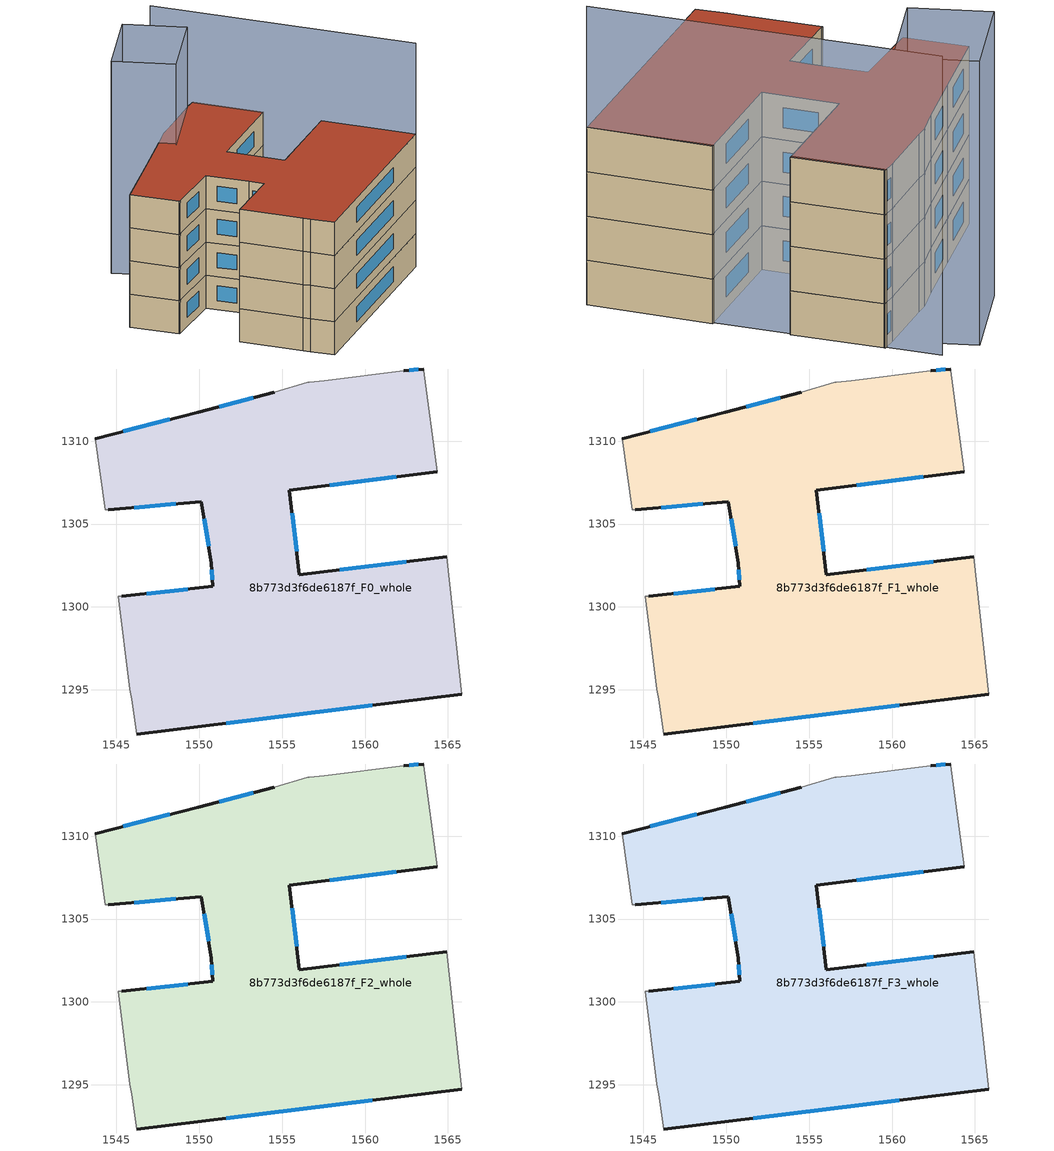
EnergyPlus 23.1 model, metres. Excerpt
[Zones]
8b773d3f6de6187f_F0_whole
 floor ground (EU_floor_Construction): 1563.54,1314.35 1563.54,1314.25 1564.34,1308.14 1555.43,1307.04 1556.03,1301.94 1564.94,1303.04 1565.84,1294.73 1546.22,1292.34 1545.92,1294.44 1545.82,1295.04 1545.12,1300.64 1545.32,1300.64 1550.83,1301.24 1550.73,1302.64 1550.13,1306.35 1544.52,1305.85 1544.32,1305.85 1543.72,1310.15 1549.93,1311.75 1554.53,1312.95 1556.54,1313.55 1556.63,1313.55 1557.54,1313.65 1562.34,1314.25 z0
 wall outside (EU_wall_Construction): 1554.53,1312.95 1549.93,1311.75 1543.72,1310.15 / 1563.54,1314.35 1562.34,1314.25 / 1564.94,1303.04 1556.03,1301.94 1555.43,1307.04 1564.34,1308.14 / 1546.22,1292.34 1565.84,1294.73 / 1544.52,1305.85 1550.13,1306.35 1550.73,1302.64 1550.83,1301.24 1545.32,1300.64 z0:3
 wall adiabatic (EU_wall_Construction): 1562.34,1314.25 1557.54,1313.65 1556.63,1313.55 1556.54,1313.55 1554.53,1312.95 / 1564.34,1308.14 1563.54,1314.25 1563.54,1314.35 / 1565.84,1294.73 1564.94,1303.04 / 1545.32,1300.64 1545.12,1300.64 1545.82,1295.04 1545.92,1294.44 1546.22,1292.34 / 1543.72,1310.15 1544.32,1305.85 1544.52,1305.85 z0:3
 window (EU_Window_Construction): 1553.27,1312.62 1551.2,1312.08 / 1563.21,1314.32 1562.67,1314.28 / 1557.88,1307.35 1561.89,1307.84 / 1555.87,1303.34 1555.6,1305.64 / 1562.49,1302.74 1558.48,1302.24 / 1551.62,1293 1560.44,1294.07 / 1549.31,1301.08 1546.84,1300.81 / 1550.75,1302.26 1550.8,1301.63 / 1550.29,1305.33 1550.56,1303.66 / 1546.07,1305.98 1548.59,1306.21 / 1548.22,1311.31 1545.43,1310.59 z0.83:2.17
8b773d3f6de6187f_F1_whole
 floor to 8b773d3f6de6187f_F0_whole (EU_floor_Construction): 1563.54,1314.35 1563.54,1314.25 1564.34,1308.14 1555.43,1307.04 1556.03,1301.94 1564.94,1303.04 1565.84,1294.73 1546.22,1292.34 1545.92,1294.44 1545.82,1295.04 1545.12,1300.64 1545.32,1300.64 1550.83,1301.24 1550.73,1302.64 1550.13,1306.35 1544.52,1305.85 1544.32,1305.85 1543.72,1310.15 1549.93,1311.75 1554.53,1312.95 1556.53,1313.55 1556.63,1313.55 1557.53,1313.65 1562.34,1314.25 z3
 wall outside (EU_wall_Construction): 1554.53,1312.95 1549.93,1311.75 1543.72,1310.15 / 1563.54,1314.35 1562.34,1314.25 / 1564.94,1303.04 1556.03,1301.94 1555.43,1307.04 1564.34,1308.14 / 1546.22,1292.34 1565.84,1294.73 / 1544.52,1305.85 1550.13,1306.35 1550.73,1302.64 1550.83,1301.24 1545.32,1300.64 z3:6
 wall adiabatic (EU_wall_Construction): 1562.34,1314.25 1557.54,1313.65 1556.63,1313.55 1556.54,1313.55 1554.53,1312.95 / 1564.34,1308.14 1563.54,1314.25 1563.54,1314.35 / 1565.84,1294.73 1564.94,1303.04 / 1545.32,1300.64 1545.12,1300.64 1545.82,1295.04 1545.92,1294.44 1546.22,1292.34 / 1543.72,1310.15 1544.32,1305.85 1544.52,1305.85 z3:6
 window (EU_Window_Construction): 1553.27,1312.62 1551.2,1312.08 / 1563.21,1314.32 1562.67,1314.28 / 1557.88,1307.35 1561.89,1307.84 / 1555.87,1303.34 1555.6,1305.64 / 1562.49,1302.74 1558.48,1302.24 / 1551.62,1293 1560.44,1294.07 / 1549.31,1301.08 1546.84,1300.81 / 1550.75,1302.26 1550.8,1301.63 / 1550.29,1305.33 1550.56,1303.66 / 1546.07,1305.98 1548.59,1306.21 / 1548.22,1311.31 1545.43,1310.59 z3.83:5.17
8b773d3f6de6187f_F2_whole
 floor to 8b773d3f6de6187f_F1_whole (EU_floor_Construction): 1563.54,1314.35 1563.54,1314.25 1564.34,1308.14 1555.43,1307.04 1556.03,1301.94 1564.94,1303.04 1565.84,1294.73 1546.22,1292.34 1545.92,1294.44 1545.82,1295.04 1545.12,1300.64 1545.32,1300.64 1550.83,1301.24 1550.73,1302.64 1550.13,1306.35 1544.52,1305.85 1544.32,1305.85 1543.72,1310.15 1549.93,1311.75 1554.53,1312.95 1556.53,1313.55 1556.63,1313.55 1557.53,1313.65 1562.34,1314.25 z6
 wall outside (EU_wall_Construction): 1554.53,1312.95 1549.93,1311.75 1543.72,1310.15 / 1563.54,1314.35 1562.34,1314.25 / 1564.94,1303.04 1556.03,1301.94 1555.43,1307.04 1564.34,1308.14 / 1546.22,1292.34 1565.84,1294.73 / 1544.52,1305.85 1550.13,1306.35 1550.73,1302.64 1550.83,1301.24 1545.32,1300.64 z6:9
 wall adiabatic (EU_wall_Construction): 1562.34,1314.25 1557.54,1313.65 1556.63,1313.55 1556.54,1313.55 1554.53,1312.95 / 1564.34,1308.14 1563.54,1314.25 1563.54,1314.35 / 1565.84,1294.73 1564.94,1303.04 / 1545.32,1300.64 1545.12,1300.64 1545.82,1295.04 1545.92,1294.44 1546.22,1292.34 / 1543.72,1310.15 1544.32,1305.85 1544.52,1305.85 z6:9
 window (EU_Window_Construction): 1553.27,1312.62 1551.2,1312.08 / 1563.21,1314.32 1562.67,1314.28 / 1557.88,1307.35 1561.89,1307.84 / 1555.87,1303.34 1555.6,1305.64 / 1562.49,1302.74 1558.48,1302.24 / 1551.62,1293 1560.44,1294.07 / 1549.31,1301.08 1546.84,1300.81 / 1550.75,1302.26 1550.8,1301.63 / 1550.29,1305.33 1550.56,1303.66 / 1546.07,1305.98 1548.59,1306.21 / 1548.22,1311.31 1545.43,1310.59 z6.83:8.17
8b773d3f6de6187f_F3_whole
 floor to 8b773d3f6de6187f_F2_whole (EU_floor_Construction): 1563.54,1314.35 1563.54,1314.25 1564.34,1308.14 1555.43,1307.04 1556.03,1301.94 1564.94,1303.04 1565.84,1294.73 1546.22,1292.34 1545.92,1294.44 1545.82,1295.04 1545.12,1300.64 1545.32,1300.64 1550.83,1301.24 1550.73,1302.64 1550.13,1306.35 1544.52,1305.85 1544.32,1305.85 1543.72,1310.15 1549.93,1311.75 1554.53,1312.95 1556.53,1313.55 1556.63,1313.55 1557.53,1313.65 1562.34,1314.25 z9
 wall outside (EU_wall_Construction): 1554.53,1312.95 1549.93,1311.75 1543.72,1310.15 / 1563.54,1314.35 1562.34,1314.25 / 1564.94,1303.04 1556.03,1301.94 1555.43,1307.04 1564.34,1308.14 / 1546.22,1292.34 1565.84,1294.73 / 1544.52,1305.85 1550.13,1306.35 1550.73,1302.64 1550.83,1301.24 1545.32,1300.64 z9:12
 wall adiabatic (EU_wall_Construction): 1562.34,1314.25 1557.54,1313.65 1556.63,1313.55 1556.54,1313.55 1554.53,1312.95 / 1564.34,1308.14 1563.54,1314.25 1563.54,1314.35 / 1565.84,1294.73 1564.94,1303.04 / 1545.32,1300.64 1545.12,1300.64 1545.82,1295.04 1545.92,1294.44 1546.22,1292.34 / 1543.72,1310.15 1544.32,1305.85 1544.52,1305.85 z9:12
 window (EU_Window_Construction): 1553.27,1312.62 1551.2,1312.08 / 1563.21,1314.32 1562.67,1314.28 / 1557.88,1307.35 1561.89,1307.84 / 1555.87,1303.34 1555.6,1305.64 / 1562.49,1302.74 1558.48,1302.24 / 1551.62,1293 1560.44,1294.07 / 1549.31,1301.08 1546.84,1300.81 / 1550.75,1302.26 1550.8,1301.63 / 1550.29,1305.33 1550.56,1303.66 / 1546.07,1305.98 1548.59,1306.21 / 1548.22,1311.31 1545.43,1310.59 z9.83:11.17
 roof outside (EU_roof_Construction): 1565.84,1294.73 1564.94,1303.04 1556.03,1301.94 1555.43,1307.04 1564.34,1308.14 1563.54,1314.25 1563.54,1314.35 1562.34,1314.25 1557.54,1313.65 1556.63,1313.55 1556.54,1313.55 1554.53,1312.95 1549.93,1311.75 1543.72,1310.15 1544.32,1305.85 1544.52,1305.85 1550.13,1306.35 1550.73,1302.64 1550.83,1301.24 1545.32,1300.64 1545.12,1300.64 1545.82,1295.04 1545.92,1294.44 1546.22,1292.34 z12
shading: 1565.84,1294.73 1562.89,1317.97 z0:20.2; 1553.16,1316.66 1560.45,1319.36 / 1560.45,1319.36 1562.34,1314.25 / 1562.34,1314.25 1555.05,1311.56 / 1555.05,1311.56 1553.16,1316.66 z0:19.2
[Building]
EU S2 Campaign: North Axis=0; Terrain=City; Solar Distribution=FullExterior
[Site:Location]
Lyon-Bron: Latitude=45.75; Longitude=5; Time Zone=1; Elevation=198
[SizingPeriod:WeatherFileDays]
AnnualSizingPeriod: Begin Month=1; Begin Day of Month=1; End Month=12; End Day of Month=31; Day of Week for Start Day=Monday; Use Weather File Daylight Saving Period=No; Use Weather File Rain and Snow Indicators=No
[MATERIAL]
EU_InternalMass_Material: Roughness=MediumRough; Thickness=0.1; Conductivity=1; Density=1800; Specific Heat=900; Thermal Absorptance=0.9; Solar Absorptance=0.7; Visible Absorptance=0.7
[MATERIAL:NOMASS] Roughness=MediumRough; Thermal Absorptance=0.9; Solar Absorptance=0.7; Visible Absorptance=0.7
Name | Thermal Resistance
EU_wall_NoMass | 0.87146
EU_roof_NoMass | 0.842276
EU_floor_NoMass | 0.496999
[WINDOWMATERIAL:SIMPLEGLAZINGSYSTEM]
EU_Window_SimpleGlazing: UFactor=2.2525; Solar Heat Gain Coefficient=0.76; Visible Transmittance=0.76
[CONSTRUCTION]
EU_wall_Construction: EU_wall_NoMass
EU_roof_Construction: EU_roof_NoMass
EU_floor_Construction: EU_floor_NoMass
EU_Window_Construction: EU_Window_SimpleGlazing
EU_InternalMass_Construction: EU_InternalMass_Material
[ZONE] Type=1; Multiplier=1; Ceiling Height=autocalculate; Volume=922.198; Floor Area=autocalculate; Part of Total Floor Area=Yes
8b773d3f6de6187f_F0_whole; 8b773d3f6de6187f_F1_whole; 8b773d3f6de6187f_F2_whole; 8b773d3f6de6187f_F3_whole
[INTERNALMASS] Construction=EU_InternalMass_Construction; Surface Area=307.379
Name | Zone or ZoneList
8b773d3f6de6187f_F0_whole_EU_InternalMass | 8b773d3f6de6187f_F0_whole
8b773d3f6de6187f_F1_whole_EU_InternalMass | 8b773d3f6de6187f_F1_whole
8b773d3f6de6187f_F2_whole_EU_InternalMass | 8b773d3f6de6187f_F2_whole
8b773d3f6de6187f_F3_whole_EU_InternalMass | 8b773d3f6de6187f_F3_whole
[OTHEREQUIPMENT] Fuel Type=Electricity; Design Level Calculation Method=Watts/Area; Power per Zone Floor Area=1; Fraction Latent=0; Fraction Radiant=0; Fraction Lost=0; Carbon Dioxide Generation Rate=0; EndUse Subcategory=EU_Step8_InternalGains
Name | Zone or ZoneList or Space or SpaceList | Schedule
EU_Step8_InternalGain_8b773d3f6de6187f_F0_whole_f000 | 8b773d3f6de6187f_F0_whole | EU_Step8_GainSchedule_8b773d3f6de6187f_F0_whole_f000
EU_Step8_InternalGain_8b773d3f6de6187f_F1_whole_f000 | 8b773d3f6de6187f_F1_whole | EU_Step8_GainSchedule_8b773d3f6de6187f_F1_whole_f000
EU_Step8_InternalGain_8b773d3f6de6187f_F2_whole_f000 | 8b773d3f6de6187f_F2_whole | EU_Step8_GainSchedule_8b773d3f6de6187f_F2_whole_f000
EU_Step8_InternalGain_8b773d3f6de6187f_F3_whole_f000 | 8b773d3f6de6187f_F3_whole | EU_Step8_GainSchedule_8b773d3f6de6187f_F3_whole_f000
[ZONEVENTILATION:DESIGNFLOWRATE] Schedule=EU_AlwaysOn; Design Flow Rate Calculation Method=AirChanges/Hour; Air Changes per Hour=0.425; Ventilation Type=Natural; Fan Pressure Rise=0; Fan Total Efficiency=1; Constant Term Coefficient=1; Temperature Term Coefficient=0; Velocity Term Coefficient=0; Velocity Squared Term Coefficient=0; Minimum Indoor Temperature=-100; Maximum Indoor Temperature=100; Delta Temperature=-100; Minimum Outdoor Temperature=-100; Maximum Outdoor Temperature=100; Maximum Wind Speed=40
Name | Zone or ZoneList or Space or SpaceList
EU_ConstantAir_8b773d3f6de6187f_F0_whole | 8b773d3f6de6187f_F0_whole
EU_ConstantAir_8b773d3f6de6187f_F1_whole | 8b773d3f6de6187f_F1_whole
EU_ConstantAir_8b773d3f6de6187f_F2_whole | 8b773d3f6de6187f_F2_whole
EU_ConstantAir_8b773d3f6de6187f_F3_whole | 8b773d3f6de6187f_F3_whole
[HVACTEMPLATE:THERMOSTAT] Constant Heating Setpoint=20; Constant Cooling Setpoint=50
EU_HeatOnly_8b773d3f6de6187f_F0_whole; EU_HeatOnly_8b773d3f6de6187f_F1_whole; EU_HeatOnly_8b773d3f6de6187f_F2_whole; EU_HeatOnly_8b773d3f6de6187f_F3_whole
[HVACTEMPLATE:ZONE:IDEALLOADSAIRSYSTEM] System Availability Schedule=EU_AlwaysOn; Maximum Heating Supply Air Temperature=50; Minimum Cooling Supply Air Temperature=13; Maximum Heating Supply Air Humidity Ratio=0.0156; Minimum Cooling Supply Air Humidity Ratio=0.0077; Heating Limit=NoLimit; Cooling Limit=NoLimit; Heating Availability Schedule=EU_AlwaysOn; Cooling Availability Schedule=EU_CoolingOff; Dehumidification Control Type=ConstantSensibleHeatRatio; Cooling Sensible Heat Ratio=0.7; Dehumidification Setpoint=60; Humidification Control Type=None; Humidification Setpoint=30; Outdoor Air Method=None; Outdoor Air Flow Rate per Person=0.00944; Outdoor Air Flow Rate per Zone Floor Area=0; Outdoor Air Flow Rate per Zone=0; Demand Controlled Ventilation Type=None; Outdoor Air Economizer Type=NoEconomizer; Heat Recovery Type=None; Sensible Heat Recovery Effectiveness=0.7; Latent Heat Recovery Effectiveness=0.65
Name | Template Thermostat
8b773d3f6de6187f_F0_whole | EU_HeatOnly_8b773d3f6de6187f_F0_whole
8b773d3f6de6187f_F1_whole | EU_HeatOnly_8b773d3f6de6187f_F1_whole
8b773d3f6de6187f_F2_whole | EU_HeatOnly_8b773d3f6de6187f_F2_whole
8b773d3f6de6187f_F3_whole | EU_HeatOnly_8b773d3f6de6187f_F3_whole
[SIZING:ZONE] Zone Cooling Design Supply Air Temperature Input Method=SupplyAirTemperature; Zone Cooling Design Supply Air Temperature=13; Zone Heating Design Supply Air Temperature Input Method=SupplyAirTemperature; Zone Heating Design Supply Air Temperature=50; Zone Cooling Design Supply Air Humidity Ratio=0.008; Zone Heating Design Supply Air Humidity Ratio=0.008; Cooling Design Air Flow Method=DesignDay; Cooling Design Air Flow Rate=0; Cooling Minimum Air Flow per Zone Floor Area=0.000762; Cooling Minimum Air Flow=0; Cooling Minimum Air Flow Fraction=0.2; Heating Design Air Flow Method=DesignDay; Heating Design Air Flow Rate=0; Heating Maximum Air Flow per Zone Floor Area=0.002032; Heating Maximum Air Flow=0.141576; Heating Maximum Air Flow Fraction=0.3; Account for Dedicated Outdoor Air System=No; Dedicated Outdoor Air System Control Strategy=NeutralSupplyAir; Dedicated Outdoor Air Low Setpoint Temperature for Design=autosize; Dedicated Outdoor Air High Setpoint Temperature for Design=autosize; Zone Load Sizing Method=Sensible Load Only No Latent Load; Zone Latent Cooling Design Supply Air Humidity Ratio Input Method=HumidityRatioDifference; Zone Cooling Design Supply Air Humidity Ratio Difference=0.005; Zone Latent Heating Design Supply Air Humidity Ratio Input Method=HumidityRatioDifference; Zone Humidification Design Supply Air Humidity Ratio Difference=0.005
8b773d3f6de6187f_F0_whole; 8b773d3f6de6187f_F1_whole; 8b773d3f6de6187f_F2_whole; 8b773d3f6de6187f_F3_whole
[SCHEDULE:CONSTANT]
Name | Hourly Value
EU_AlwaysOn | 1
EU_CoolingOff | 0
[SCHEDULE:FILE] Column Number=1; Rows to Skip at Top=0; Number of Hours of Data=8760; Column Separator=Comma; Interpolate to Timestep=No; Minutes per Item=60; Adjust Schedule for Daylight Savings=Yes
Name | File
EU_Step8_GainSchedule_8b773d3f6de6187f_F0_whole_f000 | ../../schedules/8b773d3f6de6187f/8b773d3f6de6187f_F0_whole_f000_gain.csv
EU_Step8_GainSchedule_8b773d3f6de6187f_F1_whole_f000 | ../../schedules/8b773d3f6de6187f/8b773d3f6de6187f_F1_whole_f000_gain.csv
EU_Step8_GainSchedule_8b773d3f6de6187f_F2_whole_f000 | ../../schedules/8b773d3f6de6187f/8b773d3f6de6187f_F2_whole_f000_gain.csv
EU_Step8_GainSchedule_8b773d3f6de6187f_F3_whole_f000 | ../../schedules/8b773d3f6de6187f/8b773d3f6de6187f_F3_whole_f000_gain.csv
